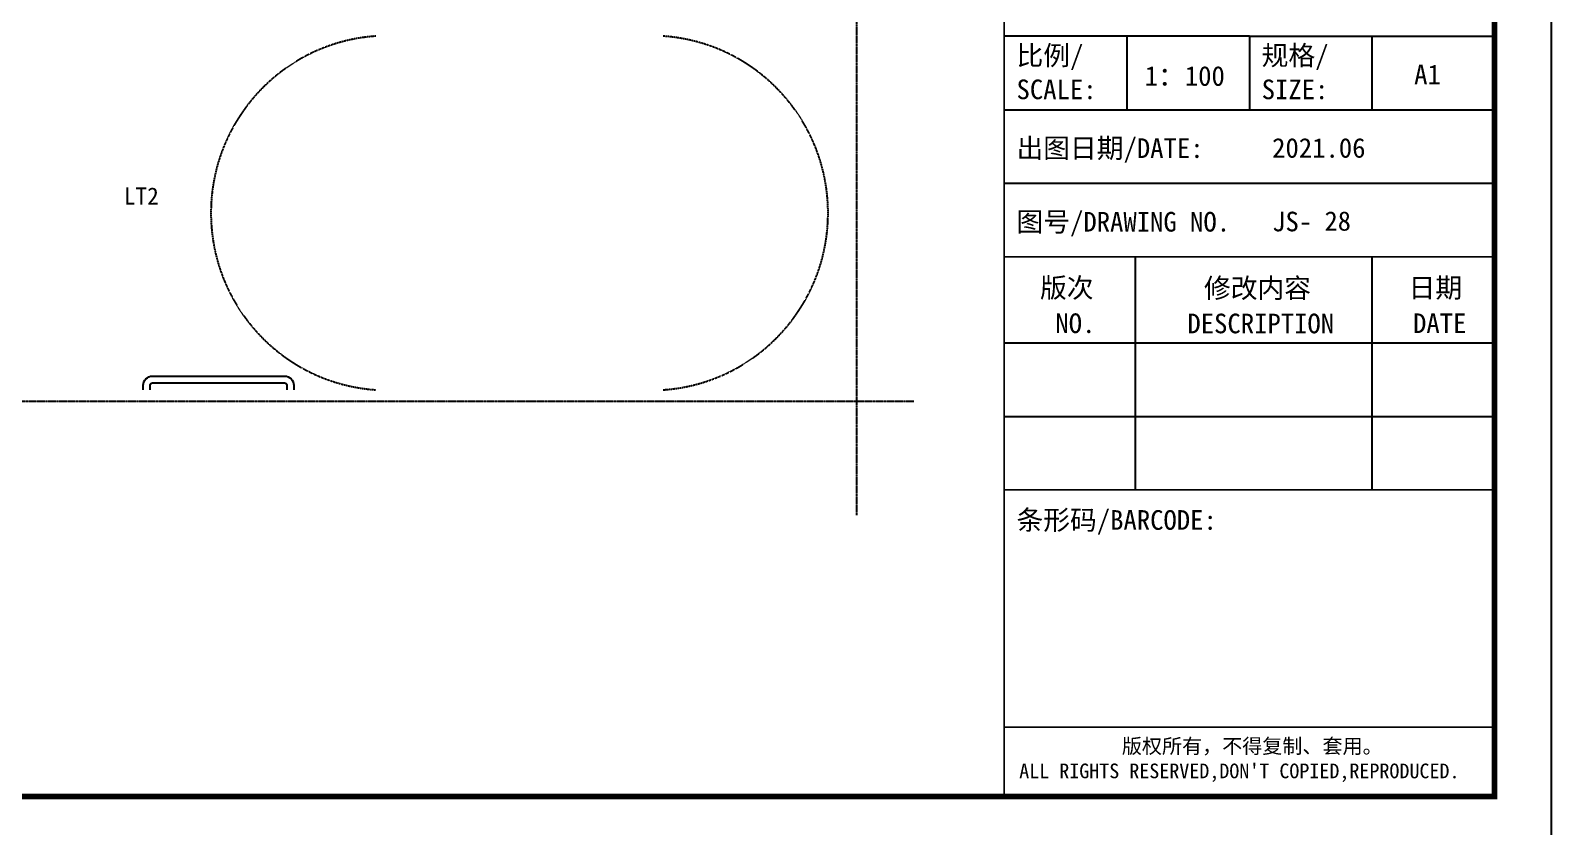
# Model space of a CAD drawing. Extents: x -737978 to 768813, y -372247 to 1140308.
# Drawn here: x 250332 to 263675, y -238672 to -231694 of the extents above; entities that cross this region are included whole.
import ezdxf
from ezdxf.enums import TextEntityAlignment as Align

# ---------------------------------------------------------------- set-up
doc = ezdxf.new("R2010")
doc.units = 0
doc.header["$LTSCALE"] = 10
doc.header["$MEASUREMENT"] = 0
doc.linetypes.add('DASH', pattern=[0.35, 0.25, -0.1])
doc.linetypes.add('DOTE', pattern=[2.42, 2, -0.2, 0.02, -0.2])
doc.layers.get('0').update_dxf_attribs({"linetype": 'CONTINUOUS'})
for name, color, linetype in [('C-B', 7, 'CONTINUOUS'), ('DIM_LEAD', 3, 'CONTINUOUS'), ('DOTE', 1, 'DOTE'), ('PUB_TITLE', 4, 'CONTINUOUS'), ('STAIR', 2, 'CONTINUOUS')]:
    doc.layers.add(name, color=color, linetype=linetype)
doc.styles.add('-宋体', font='', dxfattribs={"width": 0.8})
doc.styles.add('_TCH_DYN', font='')
doc.styles.get('-宋体').set_extended_font_data('SimSun')
doc.styles.get('_TCH_DYN').set_extended_font_data('SimSun')

# ---------------------------------------------------------------- blocks, each defined once
blk = doc.blocks.new('TQ1')
at = {"layer": 'PUB_TITLE'}
for p, q in [((-46855, -409155), (-49855, -409155)), ((-48355, -409155), (-48355, -410055)), ((-46855, -409155), (-46855, -410055)), ((-46855, -409155), (-43855, -409155)), ((-45355, -409155), (-45355, -410055)), ((-49855, -410055), (-43855, -410055)), ((-49855, -410955), (-43855, -410955)), ((-48255, -411855), (-48255, -414705)), ((-45355, -411855), (-45355, -414705)), ((-49855, -412905), (-43855, -412905)), ((-49855, -413805), (-43855, -413805))]:
    blk.add_line(p, q, dxfattribs=at)
at = {"layer": 'PUB_TITLE', "const_width": 20}
for points in [[(-49855, -378414), (-49855, -418455)], [(-49855, -411855), (-43855, -411855)], [(-49855, -414705), (-43855, -414705)], [(-49855, -417605), (-43855, -417605)]]:
    blk.add_lwpolyline(points, dxfattribs=at)
at = {"layer": 'PUB_TITLE', "style": '-宋体'}
for s, height, p in [('比例/', 240, (-49705, -409511)), ('规格/', 240, (-46705, -409511)), ('1：100', 240, (-48136, -409762)), ('A1', 240, (-44839, -409743)), ('SCALE:', 240, (-49705, -409926)), ('SIZE:', 240, (-46705, -409926)), ('出图日期/DATE:', 240, (-49705, -410645)), ('2021.06', 240, (-46577, -410642)), ('图号/DRAWING NO.', 240, (-49705, -411545)), ('JS-', 240, (-46577, -411542)), ('条形码/BARCODE:', 240, (-49705, -415192)), ('版权所有，不得复制、套用。', 180, (-48416, -417927)), ("ALL RIGHTS RESERVED,DON'T COPIED,REPRODUCED.", 180, (-49672, -418231))]:
    blk.add_text(s, height=height, dxfattribs=at).set_placement(p)
for s, p in [('版次', (-49090, -412352)), ('修改内容', (-46756, -412356)), ('日期', (-44579, -412352)), ('NO.', (-48984, -412786)), ('DESCRIPTION', (-46716, -412789)), ('DATE', (-44526, -412786))]:
    blk.add_text(s, height=240, dxfattribs=at).set_placement(p, align=Align.CENTER)

msp = doc.modelspace()

# ---------------------------------------------------------------- linework, layer by layer
at = {"layer": 'C-B', "color": 8, "linetype": 'DASH'}
for centre, start, end in [((253469.1, -233294), 93.9545, 266.04769), ((255774.8, -233294), 273.95231, 86.0455)]:
    msp.add_arc(centre, 1553.7, start, end, dxfattribs=at)
at = {"layer": 'DOTE'}
for p, q in [((257582, -235944), (257582, -225444)), ((237782, -234944), (258082, -234944))]:
    msp.add_line(p, q, dxfattribs=at)
at = {"layer": 'PUB_TITLE'}
msp.add_lwpolyline([(190124.9, -238909.7), (263674.9, -238909.7), (263674.9, -209209.7), (190124.9, -209209.7)], close=True, dxfattribs=at)
at = {"layer": 'PUB_TITLE', "const_width": 50}
msp.add_lwpolyline([(191374.9, -238409.7), (263174.9, -238409.7), (263174.9, -209709.7), (191374.9, -209709.7)], close=True, dxfattribs=at)
at = {"layer": 'STAIR'}
for points in [[(251322, -234844), (251322, -234804, -0.4142136), (251402, -234724), (252562, -234724, -0.4142136), (252642, -234804), (252642, -234844)], [(251382, -234844), (251382, -234804, -0.4142136), (251402, -234784), (252562, -234784, -0.4142136), (252582, -234804), (252582, -234844)]]:
    msp.add_lwpolyline(points, format="xyb", dxfattribs=at)

# ---------------------------------------------------------------- block references
at = {"xscale": 0.716753740501642, "yscale": 0.716753740501642, "zscale": 0.716753740501642}
msp.add_blockref('TQ1', (294607.9, 61519.6), dxfattribs=at)

# ---------------------------------------------------------------- texts
at = {"layer": 'DIM_LEAD', "color": 0, "linetype": 'Continuous', "style": '_TCH_DYN'}
msp.add_text('LT2', height=150, dxfattribs=at).set_placement((251151.7, -233220.4))
at = {"layer": 'PUB_TITLE', "style": '-宋体'}
msp.add_text('28', height=169.71, dxfattribs=at).set_placement((261683.9, -233449.2))

doc.saveas('drawing.dxf')
